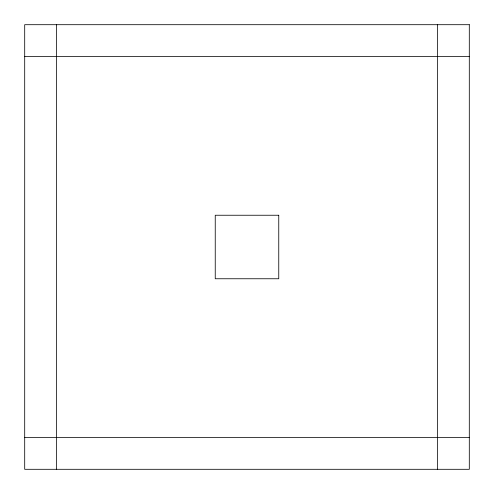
<?xml version="1.0" encoding="UTF-8"?>
<svg xmlns="http://www.w3.org/2000/svg" width="494" height="494" viewBox="0 0 494 494"><rect width="100%" height="100%" fill="white"/><g stroke="black" fill="none" stroke-linecap="round" stroke-linejoin="round"><path stroke-width="0.74" d="M24.7 56.458L469.3 56.458M24.7 437.542L469.3 437.542M437.542 24.7L437.542 469.3M56.458 24.7L56.458 469.3M469.3 24.7L24.7 24.7L24.7 469.3L469.3 469.3L469.3 24.7M278.758 215.242L215.242 215.242L215.242 278.758L278.758 278.758L278.758 215.242"/></g></svg>
